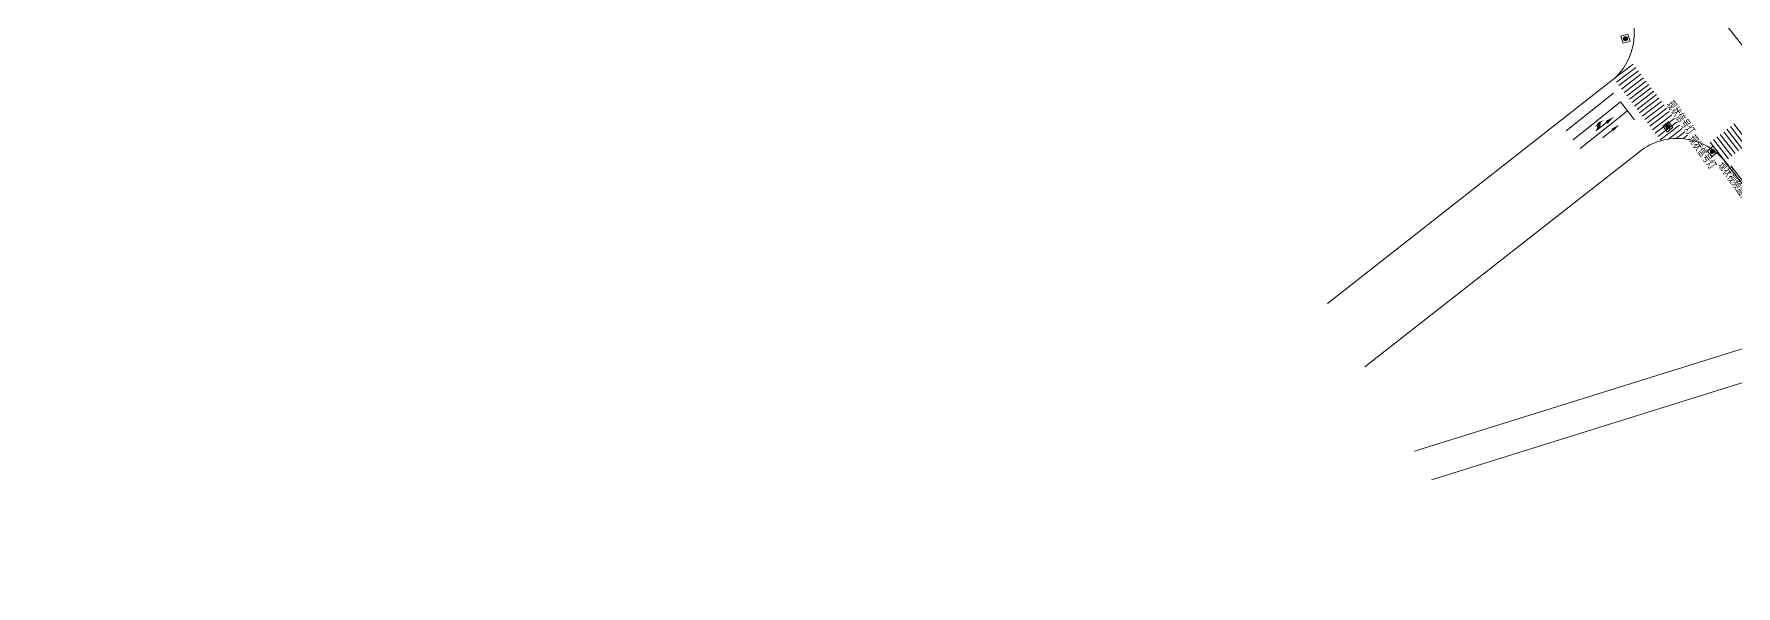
# Model space of a CAD drawing. Header units: millimetres. Extents: x 523446 to 528898, y 388189 to 392165.
# Drawn here: x 524518.3 to 524937.9, y 389691.4 to 389827.7 of the extents above; entities that cross this region are included whole.
import ezdxf
from ezdxf.enums import TextEntityAlignment as Align

# ---------------------------------------------------------------- set-up
doc = ezdxf.new("R2010")
doc.units = ezdxf.units.MM
doc.linetypes.add('ACAD_ISO04W100', pattern=[30, 24, -3, 0, -3])
for name, color, linetype, lineweight in [('0-现状交通设施2018', 7, 'Continuous', 0), ('0-现状信号灯', 7, 'Continuous', 40), ('000-scy-车道标线(实)', 7, 'Continuous', 40), ('人行横道', 7, 'Continuous', 30)]:
    doc.layers.add(name, color=color, linetype=linetype, lineweight=lineweight)
for name, color, linetype in [('000-scy-箭头', 7, 'Continuous'), ('MEDS道路平面中线-GSS', 7, 'Continuous'), ('车行道边线', 5, 'ACAD_ISO04W100')]:
    doc.layers.add(name, color=color, linetype=linetype)
doc.styles.add('HZTXT_S', font='TXT_S.shx', dxfattribs={"width": 0.75, "bigfont": 'HZTXT.shx'})

# ---------------------------------------------------------------- blocks, each defined once
blk = doc.blocks.new('7')
at = {"layer": '0-现状信号灯', "linetype": 'Continuous', "lineweight": 0, "ltscale": 0.005}
for p, q in [((525414.9, 388753.36), (525416.62, 388753.9)), ((525415.44, 388751.64), (525414.9, 388753.36)), ((525417.16, 388752.19), (525415.44, 388751.64)), ((525415.94, 388753.28), (525415.56, 388752.55)), ((525416.18, 388753.26), (525415.71, 388752.36)), ((525416.37, 388753.15), (525415.92, 388752.27)), ((525416.51, 388752.92), (525416.18, 388752.28)), ((525416.62, 388753.9), (525417.16, 388752.19))]:
    blk.add_line(p, q, dxfattribs=at)
blk.add_ellipse((525416.02, 388752.77), major_axis=(0.365, 0.365), ratio=1, start_param=3.156470216024712, end_param=9.439655523204298, dxfattribs=at)

msp = doc.modelspace()

# ---------------------------------------------------------------- hatches: boundary and pattern name
at = {"layer": '000-scy-箭头', "linetype": 'ByBlock', "lineweight": 0}
for points in [[(524907.8, 389807.25), (524906.29, 389805.53), (524906.12, 389805.76), (524903.46, 389803.68), (524903.28, 389803.9), (524903.58, 389804.13), (524903.71, 389805.18), (524903.04, 389804.67), (524903.92, 389805.83), (524905.33, 389806.45), (524904.6, 389805.88), (524904.47, 389804.82), (524905.94, 389805.98), (524905.77, 389806.2)], [(524909.13, 389805.31), (524907.23, 389804.31), (524907.39, 389804.1), (524904.91, 389802.13), (524904.99, 389802.03), (524905.08, 389801.92), (524907.56, 389803.9), (524907.72, 389803.69)]]:
    msp.add_hatch(color=4, dxfattribs=at).paths.add_polyline_path(points)

# ---------------------------------------------------------------- linework, layer by layer
at = {"layer": '000-scy-车道标线(实)', "color": 4, "linetype": 'ByBlock', "lineweight": 0, "ltscale": 0.5}
for p, q in [((524896.03, 389803.79), (524907.72, 389813.12)), ((524897.77, 389801.6), (524909.47, 389810.93)), ((524899.52, 389799.41), (524911.21, 389808.74))]:
    msp.add_line(p, q, dxfattribs=at)
msp.add_lwpolyline([(524962.82, 389761.71), (524936.67, 389795.18)], dxfattribs=at)
at = {"layer": 'MEDS道路平面中线-GSS', "color": 4, "linetype": 'ByBlock', "lineweight": 0}
msp.add_line((525031.21, 389707.45), (524518.27, 390364.13), dxfattribs=at)
at = {"layer": '人行横道', "color": 4, "linetype": 'ByBlock', "lineweight": 0}
for points in [[(524907.81, 389816.61), (524912.59, 389820.24)], [(524908.45, 389815.78), (524913.22, 389819.41)], [(524909.08, 389814.94), (524913.86, 389818.57)], [(524909.72, 389814.1), (524914.5, 389817.74)], [(524910.36, 389813.27), (524915.13, 389816.9)], [(524910.99, 389812.43), (524915.77, 389816.06)], [(524911.63, 389811.6), (524916.4, 389815.23)], [(524912.26, 389810.76), (524917.04, 389814.39)], [(524912.9, 389809.92), (524917.67, 389813.56)], [(524913.53, 389809.09), (524918.31, 389812.72)], [(524909.47, 389810.93), (524912.92, 389806.53)], [(524914.17, 389808.25), (524918.94, 389811.88)], [(524914.8, 389807.42), (524919.58, 389811.05)], [(524915.44, 389806.58), (524920.22, 389810.21)], [(524916.07, 389805.75), (524920.85, 389809.38)], [(524916.71, 389804.91), (524921.49, 389808.54)], [(524917.35, 389804.07), (524922.12, 389807.7)], [(524917.98, 389803.24), (524922.76, 389806.87)], [(524918.62, 389802.4), (524923.39, 389806.03)], [(524919.25, 389801.57), (524924.03, 389805.2)], [(524921.27, 389801.75), (524924.66, 389804.36)], [(524935.71, 389804.2), (524939.4, 389799.47)], [(524936.54, 389804.85), (524940.23, 389800.12)], [(524937.37, 389805.49), (524941.06, 389800.76)], [(524923.17, 389801.91), (524925.3, 389803.53)], [(524924.83, 389801.85), (524925.93, 389802.69)], [(524931.56, 389800.99), (524935.25, 389796.26)], [(524932.39, 389801.63), (524936.08, 389796.9)], [(524933.22, 389802.28), (524936.91, 389797.55)], [(524934.06, 389802.91), (524937.75, 389798.18)], [(524934.89, 389803.56), (524938.57, 389798.82)]]:
    msp.add_lwpolyline(points, dxfattribs=at)
at = {"layer": '车行道边线', "linetype": 'Continuous', "lineweight": 0, "ltscale": 0.04}
for p, q in [((524837.18, 389761.2), (524907.1, 389816.02)), ((524846.39, 389745.55), (524914.21, 389798.72)), ((524858.64, 389724.72), (524959.57, 389756.26))]:
    msp.add_line(p, q, dxfattribs=at)
at = {"layer": '车行道边线', "lineweight": 0}
msp.add_line((524961.53, 389762.54), (524935.28, 389796.14), dxfattribs=at)
at = {"layer": '车行道边线', "linetype": 'Continuous', "lineweight": 0, "ltscale": 0.04}
msp.add_lwpolyline([(524862.81, 389717.64), (524952.05, 389745.53, -0.312218), (524973.77, 389738.75), (525010.72, 389691.44)], format="xyb", dxfattribs=at)
for centre, start, end in [((524897.85, 389827.82), 308.0949, 37.9939), ((524897.85, 389827.82), 308.0949, 37.9939), ((524923.46, 389786.91), 37.9939, 128.0949)]:
    msp.add_arc(centre, 15, start, end, dxfattribs=at)

# ---------------------------------------------------------------- block references
at = {"layer": '0-现状交通设施2018', "color": 6, "linetype": 'ByBlock', "lineweight": 0}
msp.add_blockref('7', (-505.36, 1073.77), dxfattribs=at)
for p, rotation in [((156553.69, -150099.06), 19.19737067502836), ((207292.33, -181424.24), 24.42532771808013)]:
    msp.add_blockref('7', p, dxfattribs=dict(at, rotation=rotation))

# ---------------------------------------------------------------- texts
at = {"layer": '0-现状交通设施2018', "linetype": 'ByBlock', "lineweight": 0, "style": 'HZTXT_S', "width": 0.7}
for s, p in [('现状信号灯', (524927, 389803.17)), ('现状信号灯', (524932.33, 389794.64)), ('现状视频监控', (524940.82, 389786.66))]:
    msp.add_text(s, height=2, rotation=306.4065, dxfattribs=at).set_placement(p, align=Align.MIDDLE_RIGHT)

doc.saveas('drawing.dxf')
